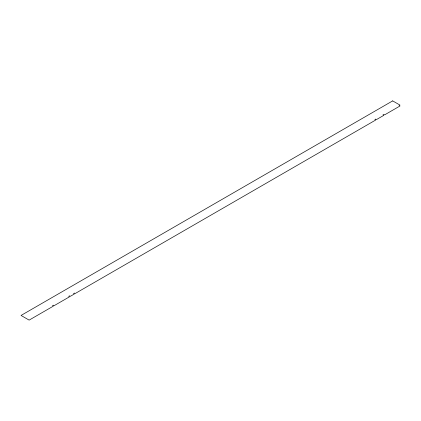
<?xml version="1.0" encoding="UTF-8"?>
<svg xmlns="http://www.w3.org/2000/svg" width="421" height="421" viewBox="0 0 421 421"><rect width="100%" height="100%" fill="white"/><g stroke="black" fill="none" stroke-linecap="round" stroke-linejoin="round"><path stroke-width="0.63" d="M392.677 100.887L21.05 315.445L29.128 320.113L53.367 306.12L52.557 305.651L53.367 305.183L54.172 305.651L69.523 296.789L68.718 296.321L69.523 295.858L70.333 296.321L74.37 293.99L73.564 293.526L74.37 293.058L75.18 293.526L375.711 120.011L374.906 119.548L375.711 119.08L376.521 119.548L383.794 115.349L382.984 114.88L383.794 114.417L384.599 114.88L399.95 106.018L399.14 105.555L399.95 105.087L392.677 100.887"/></g></svg>
